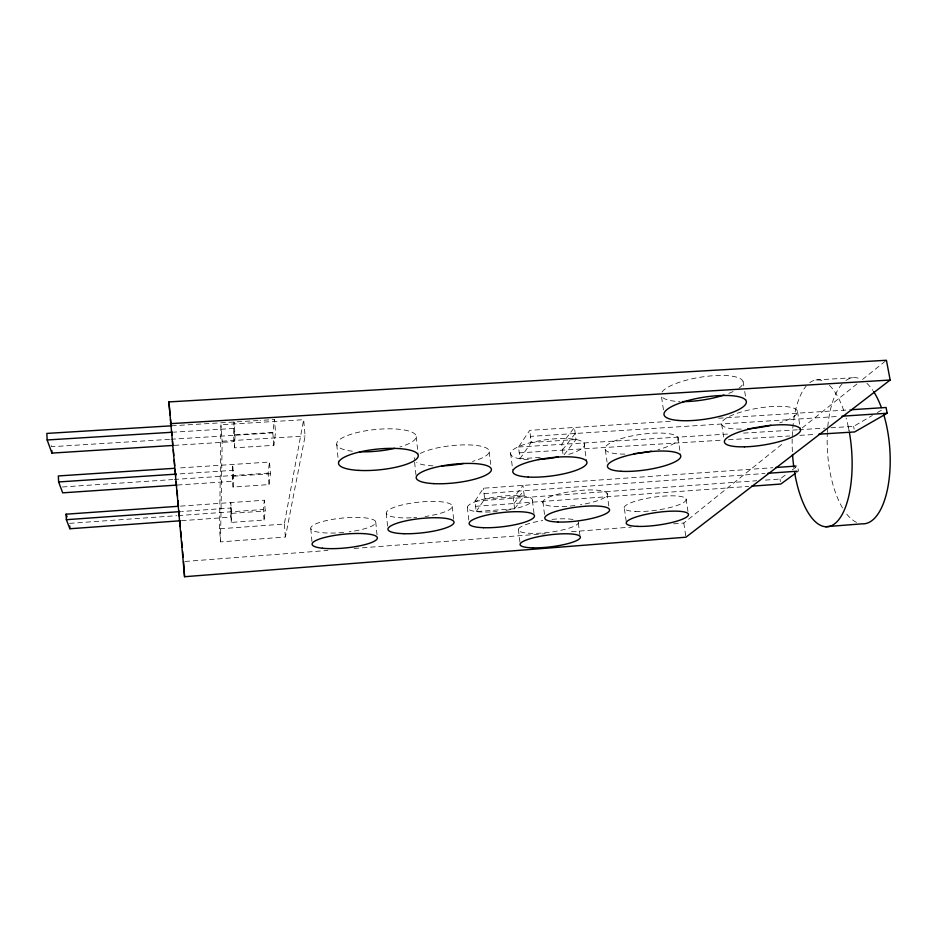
<?xml version="1.0" encoding="UTF-8"?>
<svg xmlns="http://www.w3.org/2000/svg" width="937" height="937" viewBox="0 0 937 937"><rect width="100%" height="100%" fill="white"/><g stroke="black" fill="none" stroke-linecap="round" stroke-linejoin="round"><path stroke-width="0.7" stroke-dasharray="4.68 3.51" d="M219.551 528.808L220.933 424.742L303.658 419.682L305.111 435.998L285.41 537.03L220.511 541.891L219.551 528.808L284.309 524.052L303.658 419.682M220.511 541.891L222.163 441.222L220.933 424.742M231.181 522.424L231.58 513.382L230.76 502.595L231.181 522.424L264.082 520.023L265.265 510.97L264.386 500.217L179.752 506.179M234.496 447.839L235.07 434.827L234.074 422.013L233.536 435.354L234.496 447.839L273.85 445.321L275.537 432.308L274.471 419.553L260.041 420.432M233.067 487.053L233.559 476.219L232.657 464.459L232.2 475.563L233.067 487.053L269.024 484.581L270.453 473.735L269.481 462.035L177.456 468.102M264.082 520.023L263.227 509.505L264.386 500.217M273.85 445.321L272.808 432.906L274.471 419.553M269.024 484.581L268.087 473.15L269.481 462.035M490.274 511.977A32.807 7.367 -6.8 0 1 467.469 508.182A32.807 7.367 -6.8 0 1 484.628 498.976L492.757 497.371A32.807 7.367 -6.8 0 1 530.553 497.805A32.807 7.367 -6.8 0 1 514.647 508.732L476.195 511.579L475 501.108L483.422 488.212L772.873 467.704M475.609 506.32L748.745 486.385M540.122 457.408L519.953 458.779L518.524 447.008L529.71 430.341L670.529 421.31M476.195 511.579L484.687 498.964L483.422 488.212M519.25 452.864L722.661 440.109M519.953 458.779L531.232 442.463L530.494 436.396L839.06 416.379M513.956 503.556L523.619 490.754M514.589 508.744L524.287 496.106L522.951 485.413L513.347 498.343L514.589 508.744L506.788 510.267A32.807 7.367 -6.8 0 1 504.047 510.688M562.434 450.018L575.213 433.491M564.062 454.761L576.021 439.523L574.404 427.483L561.708 444.161L563.207 455.85M673.609 523.83L683.811 523.045L783.988 442.58M802.201 427.94L856.84 384.053M862.532 379.473L886.437 360.276M765.424 480.095L779.994 479.041L787.853 473.197M792.351 469.847L795.712 467.34L796.145 469.905M796.591 472.471L798.441 471.1L797.574 465.958M830.896 427.787L853.642 426.37L872.359 415.478M877.348 412.573L882.349 409.668M185.011 561.462L327.938 550.452M354.198 548.438L545.252 533.715M571.511 531.701L631.304 527.086M484.054 493.588L765.002 473.49M69.607 523.361L176.8 515.69M178.241 515.584L263.227 509.505M231.58 513.382L265.265 510.97M181.497 520.691L230.783 517.13L231.17 507.983L181.579 511.508M484.71 498.964L524.287 496.106M475 501.108L756.686 480.728M177.433 485.05L232.634 481.302L233.102 470.339L176.402 474.11M62.404 486.982L172.689 479.568M174.141 479.463L268.087 473.15M233.559 476.219L270.453 473.735M576.021 439.523L531.256 442.451L529.71 430.341M518.524 447.008L729.033 433.983M222.163 441.222L305.111 435.998M174.294 445.368L234.016 441.596L234.566 428.408L173.556 432.168M718.597 418.23L849.683 409.832M235.07 434.827L275.537 432.308M169.503 439.348L51.64 446.715L50.2 442.721M170.956 439.266L272.808 432.906M728.482 439.746L789.645 435.974M799.847 435.354L815.858 434.358M815.963 379.965L852.459 377.763M171.67 425.808L258.6 420.514M743.591 433.093L797.422 429.825M798.886 429.732L825.075 428.139M853.642 426.37L854.146 429.158M848.348 426.722L849.109 430.903A73.613 29.621 86 0 0 846.111 418.043M797.469 411.519L800.585 429.673M779.994 479.041L780.416 481.548M743.1 381.687L743.791 385.892M744.704 391.502L746.075 399.923M721.677 424.344L724.313 440.976M677.931 437.649L680.602 455.37M686.06 498.835L688.344 513.991M683.811 523.045L685.72 535.788M663.455 409.82L661.381 395.906A41.521 11.431 -9.1 0 0 679.957 401.551M624.417 508.732L626.338 522.436M605.372 449.877L607.059 462.046M607.035 493.202L609.214 509.002M584.056 443.096L586.48 461.063M578.328 523.069L579.921 535.097M542.898 501.74L544.901 517.517M532.415 500.581L534.043 513.581M510.618 453.039L512.656 469.601M518.372 529.323L520.187 544.092M489.219 451.857L490.707 464.389M467.329 507.315L469.156 523.256M452.208 506.413L453.859 521.124M416.215 436.595L418.113 454.328M414.611 462.246L416.098 476.23M386.278 513.218L387.766 527.988M375.749 522.014L377.166 536.386M336.77 444.571L338.444 462.386M310.815 528.749L312.091 543.167M284.309 524.052L285.41 537.03M352.429 451.212A39.928 10.857 -5.7 0 1 347.264 435.588A39.928 10.857 -5.7 0 1 406.154 430.352A39.928 10.857 -5.7 0 1 399.888 446.984M343.633 532.45A32.666 7.215 -5.5 0 1 314.036 524.732A32.666 7.215 -5.5 0 1 369.143 518.477A32.666 7.215 -5.5 0 1 349.15 531.829M420.256 453.438A37.691 9.733 -6.4 0 1 478.104 445.684A37.691 9.733 -6.4 0 1 472.435 461.414M432.988 465.865A37.691 9.733 -6.4 0 1 416.66 462.527M414.306 459.446A37.691 9.733 -6.4 0 1 414.822 457.689M624.862 454.105A36.941 9.194 -8.2 0 1 613.196 441.55A36.941 9.194 -8.2 0 1 670.084 433.89A36.941 9.194 -8.2 0 1 657.95 449.643M568.747 454.351A37.281 9.499 -7.4 0 0 581.619 441.222A37.281 9.499 -7.4 0 0 540.52 440.531L531.162 442.475A37.281 9.499 -7.4 0 0 510.583 453.344A37.281 9.499 -7.4 0 0 529.815 459.61M411.097 517.81A33.158 7.508 -6.1 0 1 392.603 507.924A33.158 7.508 -6.1 0 1 447.195 502.806A33.158 7.508 -6.1 0 1 425.082 516.498M416.66 517.447A33.158 7.508 -6.1 0 1 413.849 517.657M497.102 511.508A32.807 7.367 -6.8 0 1 492.956 511.836M574.931 505.558A32.561 7.227 -7.5 0 1 546.341 498.519A32.561 7.227 -7.5 0 1 601.156 490.707A32.561 7.227 -7.5 0 1 580.436 504.774M662.026 392.053A41.521 11.431 -9.1 0 1 715.61 375.596A41.521 11.431 -9.1 0 1 738.965 388.164M733.097 391.525A41.521 11.431 -9.1 0 1 728.037 393.657M578.035 521.452A30.289 6.278 -7.2 0 1 553.638 531.666A30.289 6.278 -7.2 0 1 518.829 530.775A30.289 6.278 -7.2 0 1 542.71 520.55M552.01 519.367A30.289 6.278 -7.2 0 1 574.498 519.801M741.202 429.099A38.452 9.639 -9.4 0 1 729.806 416.239A38.452 9.639 -9.4 0 1 787.783 406.799A38.452 9.639 -9.4 0 1 779.783 422.821M792.374 451.669A73.613 29.621 86 0 1 792.175 439.008M792.257 436.255A73.613 29.621 86 0 1 806.101 386.173M809.779 382.671A73.613 29.621 86 0 1 823.81 381.289M829.444 385.365A73.613 29.621 86 0 1 844.483 412.69M856.535 522.366A73.273 31.179 86 0 1 846.088 513.253M842.515 507.913A73.273 31.179 86 0 1 827.301 433.913M827.371 432.437A73.273 31.179 86 0 1 827.664 428.045M827.793 426.593A73.273 31.179 86 0 1 842.058 383.983M845.947 380.492A73.273 31.179 86 0 1 860.716 379.063M866.924 383.362A73.273 31.179 86 0 1 872.827 390.389M635.52 511.485A31.343 6.618 -8 0 0 685.814 500.604A31.343 6.618 -8 0 0 644.176 498.906A31.343 6.618 -8 0 0 635.52 511.485"/><path stroke-width="1.41" d="M890.15 380.035L685.931 537.206L184.566 576.723L168.883 401.914L886.437 360.276L890.15 380.035L170.335 423.665M795.466 473.29L780.826 484.042L751.661 486.174M851.136 409.738L886.086 407.49L887.163 413.252L854.638 431.945L818.774 434.182M558.089 456.893L554.271 457.666A37.281 9.499 -7.4 0 1 538.189 459.458M825.579 526.711L862.005 523.83A73.273 31.179 86 0 0 887.679 488.236A73.273 31.179 86 0 0 883.638 414.236M767.907 473.29L796.989 471.206M178.299 506.285L66.082 514.19L66.351 519.695L69.877 528.749L180.045 520.796M775.777 467.504L796.122 466.064M66.351 519.695L180.115 511.614M175.98 485.143L62.685 492.839L58.621 481.958L58.328 475.949L174.551 468.289M58.621 481.958L176.402 474.11M841.976 416.192L887.163 413.252M171.67 425.808L46.85 433.409L47.155 439.968L51.933 453.098L172.83 445.462L172.49 441.104M47.155 439.968L172.103 432.262M66.082 514.19L67.089 516.814M168.883 401.914L170.089 414.974M170.487 419.331L171.014 425.14M171.553 430.938L171.951 435.295M173.286 449.807L173.814 455.616M174.223 459.973L174.75 465.783M175.149 470.128L175.687 475.937M176.215 481.747L176.613 486.104M177.023 490.449L177.55 496.259M177.948 500.616L178.487 506.413M178.885 510.77L179.412 516.58M179.822 520.937L180.349 526.735M180.747 531.092L181.286 536.901M181.684 541.258L182.223 547.056M182.621 551.413L183.148 557.222M183.547 561.579L184.566 576.723M69.748 526.055L69.877 528.749M51.816 450.545L51.933 453.098M394.536 448.378A39.928 10.857 -5.7 0 1 359.48 451.739M463.393 463.499A37.691 9.733 -6.4 0 1 441.819 465.9M651.309 451.201A36.941 9.194 -8.2 0 1 634.091 453.672M723.973 395.074A41.521 11.431 -9.1 0 1 682.546 401.598M770.975 425.246A38.452 9.639 -9.4 0 1 747.761 428.818M849.355 432.297A73.613 29.621 86 0 1 834.469 523.924A73.613 29.621 86 0 1 794.646 472.611M793.803 467.118A73.613 29.621 86 0 1 792.538 454.468M873.589 391.525A73.273 31.179 86 0 1 881.389 407.536M358.672 470.386A40.057 10.412 -5.7 0 0 418.265 455.687A40.057 10.412 -5.7 0 0 358.227 452.313A40.057 10.412 -5.7 0 0 358.672 470.386M322.457 548.227A32.748 6.91 -5.6 0 0 376.475 539.7A32.748 6.91 -5.6 0 0 335.259 535.308A32.748 6.91 -5.6 0 0 322.457 548.227M433.772 483.633A37.808 9.323 -6.4 0 0 491.375 469.952A37.808 9.323 -6.4 0 0 436.337 467.118A37.808 9.323 -6.4 0 0 433.772 483.633M620.973 471.276A37.047 8.82 -8.2 0 0 680.332 457.724A37.047 8.82 -8.2 0 0 630.988 454.691A37.047 8.82 -8.2 0 0 620.973 471.276M528.222 477.05A37.386 9.101 -7.3 0 0 586.796 463.428A37.386 9.101 -7.3 0 0 534.605 460.477A37.386 9.101 -7.3 0 0 528.222 477.05M403.964 533.703A33.24 7.203 -6.2 0 0 454.012 522.459A33.24 7.203 -6.2 0 0 404.878 521.077A33.24 7.203 -6.2 0 0 403.964 533.703M483.633 527.695A32.889 7.063 -6.8 0 0 534.406 516.463A32.889 7.063 -6.8 0 0 487.392 514.975A32.889 7.063 -6.8 0 0 483.633 527.695M557.925 522.014A32.643 6.922 -7.4 0 0 609.366 510.806A32.643 6.922 -7.4 0 0 564.285 509.213A32.643 6.922 -7.4 0 0 557.925 522.014M677.966 420.432A41.661 10.963 -9 0 0 745.571 404.327A41.661 10.963 -9 0 0 692.068 399.513A41.661 10.963 -9 0 0 677.966 420.432M532.79 547.852A30.371 6.009 -7.1 0 0 580.272 537.779A30.371 6.009 -7.1 0 0 537.756 536.807A30.371 6.009 -7.1 0 0 532.79 547.852M744.458 446.832A38.569 9.241 -9.3 0 0 800.585 429.673A38.569 9.241 -9.3 0 0 742.491 430.926A38.569 9.241 -9.3 0 0 744.458 446.832M637.628 526.383A31.425 6.336 -8 0 0 688.086 515.69A31.425 6.336 -8 0 0 646.389 514.272A31.425 6.336 -8 0 0 637.628 526.383"/></g></svg>
